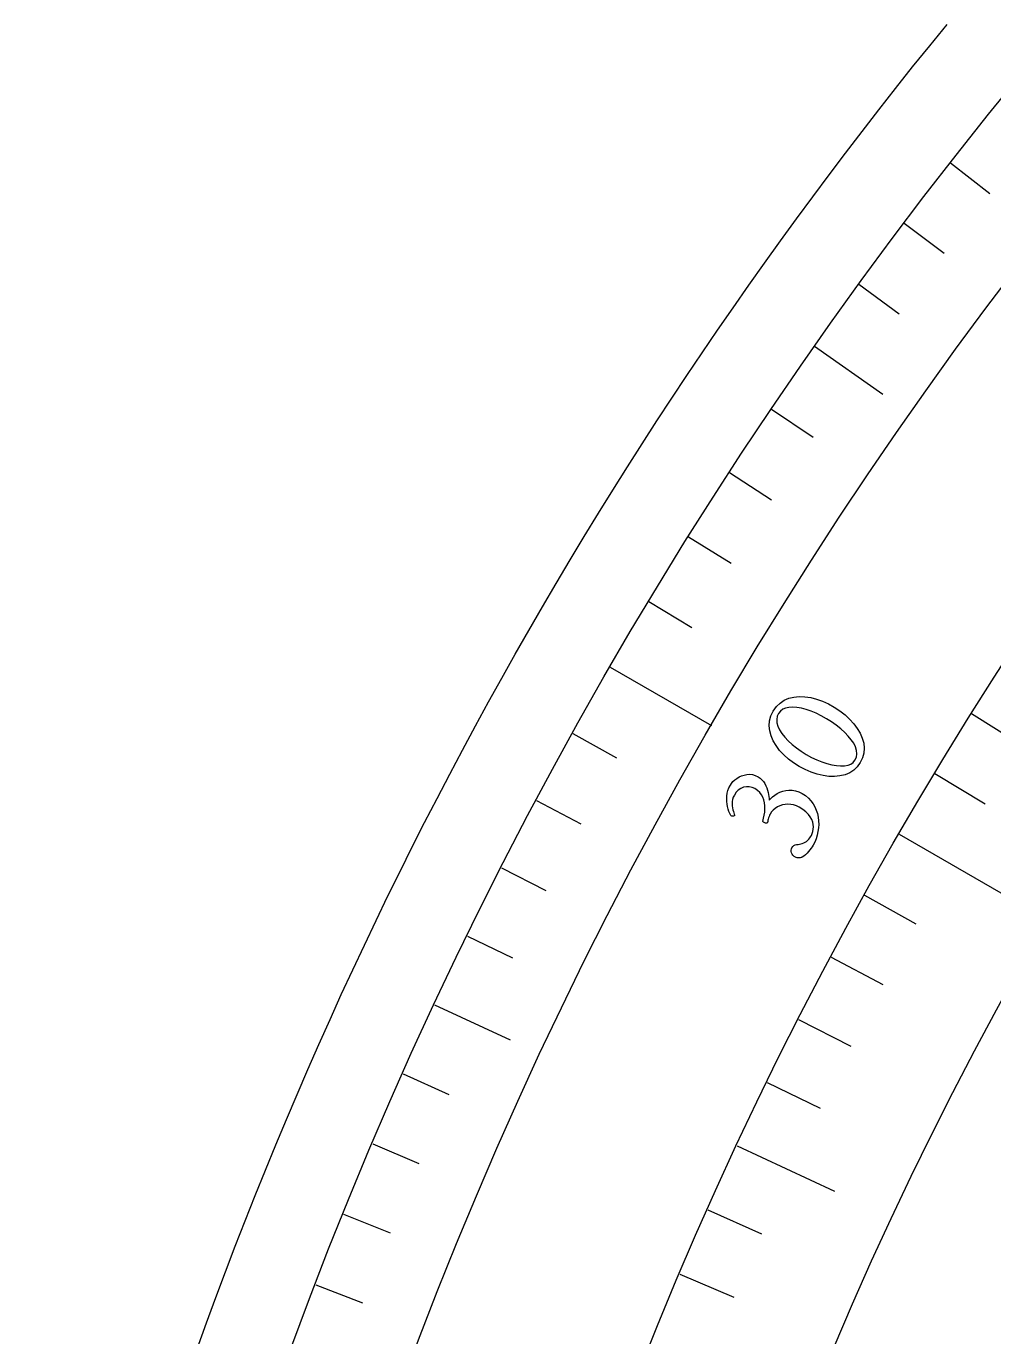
# Model space of a CAD drawing. Header units: millimetres. Extents: x -50 to 50, y -50 to 64.
# Drawn here: x -49 to -38.12, y 16.98 to 31.7 of the extents above; entities that cross this region are included whole.
import ezdxf

# ---------------------------------------------------------------- set-up
doc = ezdxf.new("R2010")
doc.units = ezdxf.units.MM
for name, color, linetype in [('CUT_OUTER', 1, 'Continuous'), ('ENGRAVE', 7, 'Continuous'), ('ENGRAVE_FINE', 8, 'Continuous'), ('TEXT', 5, 'Continuous')]:
    doc.layers.add(name, color=color, linetype=linetype)

msp = doc.modelspace()

# ---------------------------------------------------------------- linework, layer by layer
at = {"layer": 'CUT_OUTER'}
msp.add_lwpolyline([(-47.0772, 16.8445), (-46.973, 17.133), (-46.867, 17.4209), (-46.7592, 17.7082), (-46.6496, 17.9948), (-46.5383, 18.2806), (-46.4253, 18.5659), (-46.3105, 18.8504), (-46.194, 19.1342), (-46.0757, 19.4173), (-45.9557, 19.6996), (-45.834, 19.9812), (-45.7105, 20.2621), (-45.5853, 20.5422), (-45.4584, 20.8215), (-45.3298, 21.1), (-45.1995, 21.3778), (-45.0674, 21.6547), (-44.9337, 21.9308), (-44.7983, 22.2061), (-44.6612, 22.4806), (-44.5224, 22.7542), (-44.382, 23.0269), (-44.2399, 23.2988), (-44.0961, 23.5698), (-43.9506, 23.84), (-43.8035, 24.1092), (-43.6547, 24.3775), (-43.5043, 24.6449), (-43.3523, 24.9114), (-43.1986, 25.1769), (-43.0433, 25.4415), (-42.8864, 25.7051), (-42.7279, 25.9678), (-42.5678, 26.2295), (-42.406, 26.4902), (-42.2427, 26.7499), (-42.0777, 27.0086), (-41.9112, 27.2662), (-41.7431, 27.5229), (-41.5735, 27.7785), (-41.4023, 28.0331), (-41.2295, 28.2866), (-41.0551, 28.539), (-40.8792, 28.7904), (-40.7018, 29.0407), (-40.5229, 29.2899), (-40.3424, 29.538), (-40.1604, 29.785), (-39.9769, 30.0308), (-39.7918, 30.2756), (-39.6053, 30.5191), (-39.4173, 30.7616), (-39.2278, 31.0029), (-39.0369, 31.243), (-38.8444, 31.4819), (-38.6505, 31.7197)], dxfattribs=at)
at = {"layer": 'ENGRAVE'}
for points in [[(-40.1385, 28.1052), (-39.3705, 27.5675)], [(-42.4352, 24.5), (-41.2986, 23.8437)], [(-39.1876, 22.625), (-34.4245, 19.875)], [(-44.4091, 20.7083), (-43.5594, 20.3121)], [(-41.0104, 19.1235), (-39.9138, 18.6121)]]:
    msp.add_lwpolyline(points, dxfattribs=at)
for radius in [49, 49, 47.6875, 45.25, 45.25, 43.325, 39.75, 39.75]:
    msp.add_circle((0, 0), radius, dxfattribs=at)
at = {"layer": 'ENGRAVE_FINE'}
for points in [[(-38.6125, 30.1674), (-38.1693, 29.8211)], [(-39.1331, 29.4889), (-38.6839, 29.1504)], [(-39.6418, 28.8015), (-39.1868, 28.4708)], [(-40.6228, 27.4005), (-40.1565, 27.0859)], [(-41.0949, 26.6873), (-40.6231, 26.381)], [(-41.5544, 25.966), (-41.0773, 25.668)], [(-42.0012, 25.2369), (-41.519, 24.9472)], [(-38.3742, 23.9788), (-37.8145, 23.6291)], [(-42.8564, 23.7557), (-42.3644, 23.483)], [(-38.7868, 23.3055), (-38.2211, 22.9655)], [(-43.2644, 23.0041), (-42.7678, 22.74)], [(-43.6593, 22.2455), (-43.1581, 21.9902)], [(-39.5765, 21.9376), (-38.9993, 21.6177)], [(-44.0409, 21.4802), (-43.5353, 21.2336)], [(-39.9534, 21.2436), (-39.3706, 20.9337)], [(-40.318, 20.5431), (-39.73, 20.2434)], [(-44.7637, 19.9301), (-44.2499, 19.7013)], [(-40.6704, 19.8363), (-40.0772, 19.547)], [(-45.1047, 19.1458), (-44.587, 18.926)], [(-41.3379, 18.4048), (-40.735, 18.1364)], [(-45.432, 18.3557), (-44.9105, 18.145)], [(-41.6528, 17.6806), (-41.0453, 17.4227)], [(-45.7454, 17.56), (-45.2203, 17.3584)]]:
    msp.add_lwpolyline(points, dxfattribs=at)
at = {"layer": 'TEXT'}
for points in [[(-40.6037, 24.0069), (-40.5685, 24.0569), (-40.5274, 24.0976), (-40.4804, 24.129), (-40.4277, 24.1511), (-40.3706, 24.1646), (-40.3107, 24.1702), (-40.248, 24.168), (-40.1825, 24.1578), (-40.1158, 24.1405), (-40.0493, 24.1168), (-39.9832, 24.0867), (-39.9173, 24.0502), (-39.8543, 24.009), (-39.7968, 23.9645), (-39.7449, 23.9167), (-39.6984, 23.8657), (-39.6586, 23.8126), (-39.6269, 23.7584), (-39.6031, 23.7032), (-39.5873, 23.647), (-39.5808, 23.5907), (-39.585, 23.5356), (-39.6, 23.4816), (-39.6256, 23.4286), (-39.6589, 23.3819), (-39.6986, 23.3436), (-39.7446, 23.3137), (-39.7971, 23.2921), (-39.8542, 23.2785), (-39.9143, 23.2723), (-39.9773, 23.2737), (-40.0432, 23.2825), (-40.1105, 23.2983), (-40.1775, 23.3206), (-40.2443, 23.3493), (-40.3109, 23.3846), (-40.3745, 23.4248), (-40.4327, 23.4684), (-40.4853, 23.5154), (-40.5325, 23.5659), (-40.5727, 23.6188), (-40.6047, 23.673), (-40.6284, 23.7286), (-40.6438, 23.7856), (-40.6498, 23.8426), (-40.6451, 23.8985), (-40.6297, 23.9533), (-40.6037, 24.0069)], [(-40.5431, 23.9817), (-40.5579, 23.9483), (-40.564, 23.9129), (-40.5615, 23.8754), (-40.5504, 23.836), (-40.5316, 23.7954), (-40.5062, 23.7546), (-40.4743, 23.7136), (-40.4359, 23.6723), (-40.3919, 23.6318), (-40.3432, 23.5928), (-40.2901, 23.5554), (-40.2323, 23.5195), (-40.1733, 23.4871), (-40.115, 23.4593), (-40.0573, 23.436), (-40.0002, 23.4172), (-39.9452, 23.4033), (-39.8939, 23.3944), (-39.8463, 23.3907), (-39.8023, 23.3921), (-39.7634, 23.399), (-39.731, 23.4119), (-39.7049, 23.4307), (-39.6853, 23.4555), (-39.6698, 23.4903), (-39.6636, 23.5267), (-39.6666, 23.5647), (-39.679, 23.6043), (-39.6992, 23.6448), (-39.7262, 23.6856), (-39.7598, 23.7266), (-39.8002, 23.7678), (-39.8458, 23.8084), (-39.8952, 23.8475), (-39.9484, 23.885), (-40.0054, 23.921), (-40.0645, 23.9543), (-40.1224, 23.9828), (-40.1791, 24.0064), (-40.2346, 24.0251), (-40.2879, 24.0388), (-40.3377, 24.0472), (-40.384, 24.0504), (-40.427, 24.0482), (-40.4651, 24.0405), (-40.4972, 24.0268), (-40.5232, 24.0072), (-40.5431, 23.9817)], [(-41.0859, 23.1757), (-41.0729, 23.1954), (-41.0565, 23.2145), (-41.0366, 23.2329), (-41.0134, 23.2507), (-40.9875, 23.2666), (-40.96, 23.2793), (-40.9308, 23.2887), (-40.8999, 23.295), (-40.8683, 23.2968), (-40.8367, 23.2929), (-40.8051, 23.2834), (-40.7737, 23.2683), (-40.7508, 23.2532), (-40.7306, 23.2355), (-40.7131, 23.2154), (-40.6983, 23.1927), (-40.6859, 23.1686), (-40.6756, 23.1441), (-40.6673, 23.1192), (-40.661, 23.0939), (-40.6563, 23.0693), (-40.6526, 23.0465), (-40.65, 23.0254), (-40.6484, 23.0062), (-40.631, 23.0261), (-40.6102, 23.0452), (-40.586, 23.0633), (-40.5584, 23.0806), (-40.5282, 23.0956), (-40.4963, 23.1071), (-40.4625, 23.1151), (-40.427, 23.1196), (-40.3905, 23.1192), (-40.3536, 23.1128), (-40.3165, 23.1003), (-40.279, 23.0818), (-40.242, 23.0578), (-40.2092, 23.0306), (-40.1807, 23.0003), (-40.1564, 22.9669), (-40.1362, 22.9312), (-40.1199, 22.8942), (-40.1075, 22.8558), (-40.099, 22.816), (-40.0941, 22.7755), (-40.0929, 22.7348), (-40.0952, 22.694), (-40.101, 22.6531), (-40.1102, 22.6127), (-40.1225, 22.5736), (-40.138, 22.5357), (-40.1565, 22.4991), (-40.1659, 22.4836), (-40.1774, 22.4669), (-40.191, 22.4489), (-40.2068, 22.4296), (-40.2239, 22.4106), (-40.2417, 22.3934), (-40.2602, 22.3779), (-40.2793, 22.3643), (-40.2845, 22.3625), (-40.2916, 22.3608), (-40.3007, 22.3592), (-40.3119, 22.3577), (-40.3237, 22.3571), (-40.3349, 22.3581), (-40.3454, 22.3609), (-40.3552, 22.3653), (-40.3703, 22.3753), (-40.3825, 22.3868), (-40.3917, 22.4), (-40.398, 22.4147), (-40.4014, 22.4299), (-40.4017, 22.4443), (-40.3992, 22.458), (-40.3936, 22.471), (-40.3838, 22.485), (-40.3719, 22.4957), (-40.3578, 22.503), (-40.3416, 22.5069), (-40.3246, 22.5093), (-40.3083, 22.5123), (-40.2926, 22.5157), (-40.2776, 22.5195), (-40.261, 22.5254), (-40.2454, 22.5332), (-40.2309, 22.543), (-40.2175, 22.5549), (-40.2051, 22.568), (-40.1939, 22.5816), (-40.1839, 22.5957), (-40.1749, 22.6103), (-40.1649, 22.6315), (-40.1576, 22.6544), (-40.1531, 22.679), (-40.1514, 22.7053), (-40.1534, 22.7327), (-40.1601, 22.7605), (-40.1714, 22.7889), (-40.1874, 22.8177), (-40.2089, 22.8462), (-40.2368, 22.8737), (-40.2712, 22.9002), (-40.3119, 22.9258), (-40.3434, 22.9413), (-40.375, 22.9523), (-40.4068, 22.9586), (-40.4387, 22.9604), (-40.4701, 22.958), (-40.5002, 22.9522), (-40.529, 22.943), (-40.5565, 22.9302), (-40.5818, 22.9143), (-40.604, 22.8958), (-40.623, 22.8745), (-40.6388, 22.8505), (-40.6454, 22.8375), (-40.6512, 22.8239), (-40.656, 22.8096), (-40.6598, 22.7946), (-40.6631, 22.7802), (-40.6661, 22.7677), (-40.6689, 22.757), (-40.6714, 22.748), (-40.6803, 22.7476), (-40.6892, 22.7486), (-40.698, 22.7512), (-40.7067, 22.7553), (-40.7117, 22.7583), (-40.7157, 22.7614), (-40.7187, 22.7643), (-40.7207, 22.7673), (-40.7116, 22.8023), (-40.7046, 22.8375), (-40.6999, 22.8729), (-40.6974, 22.9085), (-40.6977, 22.9434), (-40.7016, 22.9769), (-40.709, 23.0089), (-40.72, 23.0394), (-40.7352, 23.0677), (-40.7556, 23.0933), (-40.781, 23.1162), (-40.8114, 23.1363), (-40.8423, 23.1502), (-40.8737, 23.1574), (-40.9056, 23.1577), (-40.938, 23.1511), (-40.9689, 23.1382), (-40.9963, 23.1194), (-41.0204, 23.0946), (-41.041, 23.064), (-41.053, 23.0392), (-41.0613, 23.0144), (-41.0658, 22.9896), (-41.0665, 22.9649), (-41.0648, 22.941), (-41.0617, 22.9189), (-41.0574, 22.8986), (-41.0518, 22.8801), (-41.0463, 22.8639), (-41.042, 22.8508), (-41.0391, 22.8406), (-41.0375, 22.8333), (-41.04, 22.8305), (-41.0438, 22.8285), (-41.0491, 22.8272), (-41.0557, 22.8267), (-41.0628, 22.827), (-41.0694, 22.828), (-41.0756, 22.8299), (-41.0813, 22.8326), (-41.0922, 22.8554), (-41.1018, 22.8799), (-41.1102, 22.9058), (-41.1173, 22.9333), (-41.1226, 22.962), (-41.1257, 22.9914), (-41.1266, 23.0215), (-41.1252, 23.0524), (-41.1209, 23.0835), (-41.1129, 23.1144), (-41.1012, 23.1452), (-41.0859, 23.1757)]]:
    msp.add_lwpolyline(points, close=True, dxfattribs=at)

doc.saveas('drawing.dxf')
